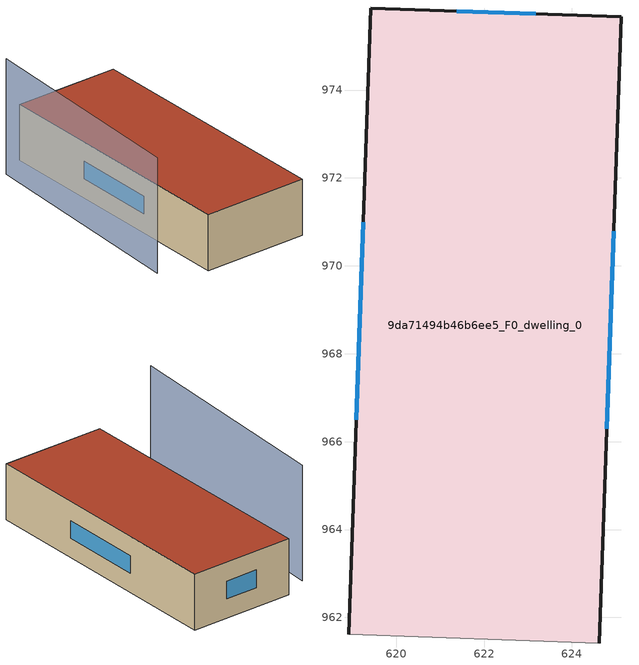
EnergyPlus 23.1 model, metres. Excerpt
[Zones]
9da71494b46b6ee5_F0_dwelling_0
 floor ground (EU_floor_Construction): 625.12,975.66 624.62,961.42 618.92,961.62 619.43,975.87 z0
 wall outside (EU_wall_Construction): 624.62,961.42 625.12,975.66 619.43,975.87 618.92,961.62 z0:3
 wall adiabatic (EU_wall_Construction): 618.92,961.62 624.62,961.42 z0:3
 window (EU_Window_Construction): 623.17,975.73 621.38,975.8 / 624.79,966.29 624.95,970.79 / 619.25,970.99 619.09,966.5 z1.03:1.97
 roof outside (EU_roof_Construction): 624.62,961.42 625.12,975.66 619.43,975.87 618.92,961.62 z3
shading: 618.03,975.22 616.92,962.97 z0:6.2
[Building]
EU S2 Campaign: North Axis=0; Terrain=City; Solar Distribution=FullExterior
[Site:Location]
Cape.Town.Intl.AP: Latitude=-33.965; Longitude=18.602; Time Zone=2; Elevation=46
[SizingPeriod:WeatherFileDays]
AnnualSizingPeriod: Begin Month=1; Begin Day of Month=1; End Month=12; End Day of Month=31; Day of Week for Start Day=Monday; Use Weather File Daylight Saving Period=No; Use Weather File Rain and Snow Indicators=No
[MATERIAL]
EU_InternalMass_Material: Roughness=MediumRough; Thickness=0.1; Conductivity=1; Density=1800; Specific Heat=900; Thermal Absorptance=0.9; Solar Absorptance=0.7; Visible Absorptance=0.7
[MATERIAL:NOMASS] Roughness=MediumRough; Thermal Absorptance=0.9; Solar Absorptance=0.7; Visible Absorptance=0.7
Name | Thermal Resistance
EU_wall_NoMass | 0.493876
EU_roof_NoMass | 0.449382
EU_floor_NoMass | 1.25
[WINDOWMATERIAL:SIMPLEGLAZINGSYSTEM]
EU_Window_SimpleGlazing: UFactor=4.4; Solar Heat Gain Coefficient=0.85; Visible Transmittance=0.85
[CONSTRUCTION]
EU_wall_Construction: EU_wall_NoMass
EU_roof_Construction: EU_roof_NoMass
EU_floor_Construction: EU_floor_NoMass
EU_Window_Construction: EU_Window_SimpleGlazing
EU_InternalMass_Construction: EU_InternalMass_Material
[ZONE]
9da71494b46b6ee5_F0_dwelling_0: Type=1; Multiplier=1; Ceiling Height=autocalculate; Volume=243.755; Floor Area=autocalculate; Part of Total Floor Area=Yes
[INTERNALMASS]
9da71494b46b6ee5_F0_dwelling_0_EU_InternalMass: Construction=EU_InternalMass_Construction; Zone or ZoneList=9da71494b46b6ee5_F0_dwelling_0; Surface Area=81.2519
[OTHEREQUIPMENT]
EU_Step8_InternalGain_9da71494b46b6ee5_F0_dwelling_0_f000: Fuel Type=Electricity; Zone or ZoneList or Space or SpaceList=9da71494b46b6ee5_F0_dwelling_0; Schedule=EU_Step8_GainSchedule_9da71494b46b6ee5_F0_dwelling_0_f000; Design Level Calculation Method=Watts/Area; Power per Zone Floor Area=1; Fraction Latent=0; Fraction Radiant=0; Fraction Lost=0; Carbon Dioxide Generation Rate=0; EndUse Subcategory=EU_Step8_InternalGains
[ZONEVENTILATION:DESIGNFLOWRATE]
EU_ConstantAir_9da71494b46b6ee5_F0_dwelling_0: Zone or ZoneList or Space or SpaceList=9da71494b46b6ee5_F0_dwelling_0; Schedule=EU_AlwaysOn; Design Flow Rate Calculation Method=AirChanges/Hour; Air Changes per Hour=0.64; Ventilation Type=Natural; Fan Pressure Rise=0; Fan Total Efficiency=1; Constant Term Coefficient=1; Temperature Term Coefficient=0; Velocity Term Coefficient=0; Velocity Squared Term Coefficient=0; Minimum Indoor Temperature=-100; Maximum Indoor Temperature=100; Delta Temperature=-100; Minimum Outdoor Temperature=-100; Maximum Outdoor Temperature=100; Maximum Wind Speed=40
[HVACTEMPLATE:THERMOSTAT]
EU_HeatOnly_9da71494b46b6ee5_F0_dwelling_0: Constant Heating Setpoint=20; Constant Cooling Setpoint=50
[HVACTEMPLATE:ZONE:IDEALLOADSAIRSYSTEM]
9da71494b46b6ee5_F0_dwelling_0: Template Thermostat=EU_HeatOnly_9da71494b46b6ee5_F0_dwelling_0; System Availability Schedule=EU_AlwaysOn; Maximum Heating Supply Air Temperature=50; Minimum Cooling Supply Air Temperature=13; Maximum Heating Supply Air Humidity Ratio=0.0156; Minimum Cooling Supply Air Humidity Ratio=0.0077; Heating Limit=NoLimit; Cooling Limit=NoLimit; Heating Availability Schedule=EU_AlwaysOn; Cooling Availability Schedule=EU_CoolingOff; Dehumidification Control Type=ConstantSensibleHeatRatio; Cooling Sensible Heat Ratio=0.7; Dehumidification Setpoint=60; Humidification Control Type=None; Humidification Setpoint=30; Outdoor Air Method=None; Outdoor Air Flow Rate per Person=0.00944; Outdoor Air Flow Rate per Zone Floor Area=0; Outdoor Air Flow Rate per Zone=0; Demand Controlled Ventilation Type=None; Outdoor Air Economizer Type=NoEconomizer; Heat Recovery Type=None; Sensible Heat Recovery Effectiveness=0.7; Latent Heat Recovery Effectiveness=0.65
[SIZING:ZONE]
9da71494b46b6ee5_F0_dwelling_0: Zone Cooling Design Supply Air Temperature Input Method=SupplyAirTemperature; Zone Cooling Design Supply Air Temperature=13; Zone Heating Design Supply Air Temperature Input Method=SupplyAirTemperature; Zone Heating Design Supply Air Temperature=50; Zone Cooling Design Supply Air Humidity Ratio=0.008; Zone Heating Design Supply Air Humidity Ratio=0.008; Cooling Design Air Flow Method=DesignDay; Cooling Design Air Flow Rate=0; Cooling Minimum Air Flow per Zone Floor Area=0.000762; Cooling Minimum Air Flow=0; Cooling Minimum Air Flow Fraction=0.2; Heating Design Air Flow Method=DesignDay; Heating Design Air Flow Rate=0; Heating Maximum Air Flow per Zone Floor Area=0.002032; Heating Maximum Air Flow=0.141576; Heating Maximum Air Flow Fraction=0.3; Account for Dedicated Outdoor Air System=No; Dedicated Outdoor Air System Control Strategy=NeutralSupplyAir; Dedicated Outdoor Air Low Setpoint Temperature for Design=autosize; Dedicated Outdoor Air High Setpoint Temperature for Design=autosize; Zone Load Sizing Method=Sensible Load Only No Latent Load; Zone Latent Cooling Design Supply Air Humidity Ratio Input Method=HumidityRatioDifference; Zone Cooling Design Supply Air Humidity Ratio Difference=0.005; Zone Latent Heating Design Supply Air Humidity Ratio Input Method=HumidityRatioDifference; Zone Humidification Design Supply Air Humidity Ratio Difference=0.005
[SCHEDULE:CONSTANT]
Name | Hourly Value
EU_AlwaysOn | 1
EU_CoolingOff | 0
[SCHEDULE:FILE]
EU_Step8_GainSchedule_9da71494b46b6ee5_F0_dwelling_0_f000: File=../../schedules/9da71494b46b6ee5/9da71494b46b6ee5_F0_dwelling_0_f000_gain.csv; Column Number=1; Rows to Skip at Top=0; Number of Hours of Data=8760; Column Separator=Comma; Interpolate to Timestep=No; Minutes per Item=60; Adjust Schedule for Daylight Savings=Yes
